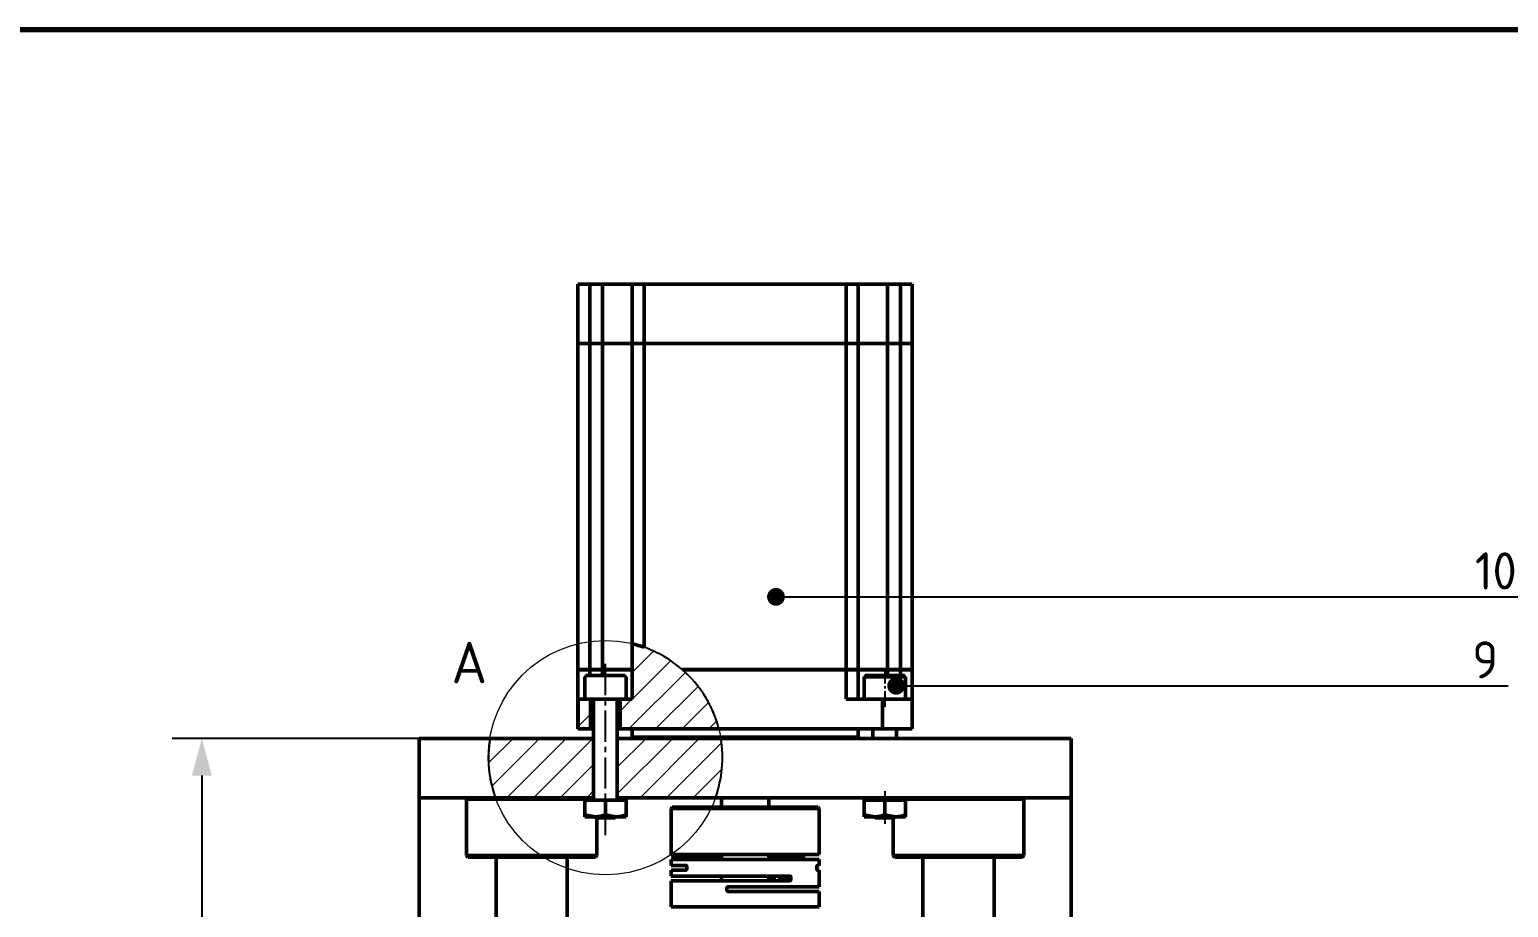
# Model space of a CAD drawing. Header units: millimetres. Extents: x 55 to 11032, y -227 to 3957.
# Drawn here: x 2137 to 2386.5, y 2162.4 to 2310.5 of the extents above; entities that cross this region are included whole.
import ezdxf
from ezdxf import colors
from ezdxf.entities.mleader import LeaderData, LeaderLine
from ezdxf.math import Vec2, Vec3

# ---------------------------------------------------------------- set-up
doc = ezdxf.new("R2010")
doc.units = ezdxf.units.MM
doc.header["$LTSCALE"] = 0.7
doc.header["$PDMODE"] = 35
doc.header["$PDSIZE"] = -4
doc.linetypes.add('CENTER2', pattern=[1.125, 0.75, -0.125, 0.125, -0.125])
doc.layers.get('0').update_dxf_attribs({"color": 255})
for name, color, linetype, lineweight in [('AM_5', 10, 'Continuous', 25), ('AMC_Contour', 7, 'Continuous', 50), ('CON', 7, 'Continuous', 50), ('DIM', 94, 'Continuous', 25), ('KHUNGBV', 5, 'Continuous', 70)]:
    doc.layers.add(name, color=color, linetype=linetype, lineweight=lineweight)
doc.styles.add('TCVN-7284', font='tcvn+7284-2003r.ttf')
doc.styles.add('TCVN7824', font='tcvn+7284-2003r.ttf', dxfattribs={"height": 3.5})
doc.dimstyles.new('TCVN_ISO-25_RadiusDia', dxfattribs={"dimtxt": 2.5, "dimasz": 2.5, "dimexe": 2, "dimexo": 0, "dimgap": 1, "dimtad": 1, "dimtoh": 1, "dimtxsty": 'TCVN-7284', "dimblk": 'Arrow', "dimcen": 0, "dimclrd": 256, "dimclre": 256, "dimclrt": 256, "dimadec": 0, "dimazin": 0, "dimtfac": 1, "dimtofl": 0, "dimtmove": 1, "dimatfit": 0, "dimldrblk": 'Arrow', "dimfxl": 1, "dimlwd": -1, "dimlwe": -1, "dimarcsym": 0})
pattern_1 = [(45, (395.042, 1467.4604), (-2.245064, 2.245064), [])]

# ---------------------------------------------------------------- blocks, each defined once
blk = doc.blocks.new('dfhjd')
at = {"layer": 'KHUNGBV', "color": 9, "ltscale": 5}
blk.add_line((6559.44, 3469.71), (7718.44, 3469.71), dxfattribs=at)
blk = doc.blocks.new('Arrow')
at = {"layer": 'DIM'}
blk.add_solid([(-1, 0.268), (-1, -0.268), (0, 0)], dxfattribs=at)
blk = doc.blocks.new('*D739')
at = {"layer": 'Defpoints', "color": 0, "ltscale": 0.2, "transparency": 16777216}
for p in [(2202.73, 2190.91), (2166.07, 1990.91), (2202.73, 1990.91)]:
    blk.add_point(p, dxfattribs=at)
at = {"layer": 'DIM', "ltscale": 0.2, "transparency": 16777216}
for p, q in [((2202.73, 2190.91), (2161.07, 2190.91)), ((2166.07, 2184.66), (2166.07, 1997.16)), ((2202.73, 1990.91), (2161.07, 1990.91))]:
    blk.add_line(p, q, dxfattribs=at)
at = {"layer": 'DIM', "ltscale": 0.2, "transparency": 16777216, "xscale": 6.25, "yscale": 6.25, "zscale": 6.25}
for p, rotation in [((2166.07, 2190.91), 90), ((2166.07, 1990.91), 270)]:
    blk.add_blockref('Arrow', p, dxfattribs=dict(at, rotation=rotation))
at = {"layer": 'DIM', "ltscale": 0.2, "transparency": 16777216, "insert": (2160.45, 2090.91), "char_height": 6.25, "attachment_point": 5, "rotation": 90, "style": 'TCVN-7284'}
blk.add_mtext('200', dxfattribs=at)
blk = doc.blocks.new('_Dot')
at = {"color": 0, "linetype": 'ByBlock', "lineweight": -2}
blk.add_line((-0.5, 0), (-1, 0), dxfattribs=at)
at = {"color": 0, "linetype": 'ByBlock', "const_width": 0.5}
blk.add_lwpolyline([(-0.25, 0, 1), (0.25, 0, 1)], format="xyb", close=True, dxfattribs=at)
blk = doc.blocks.new('*U837')
at = {"layer": 'AM_5', "color": 0, "linetype": 'CENTER2', "ltscale": 10, "transparency": 16777216}
blk.add_line((0, -14.31), (0, 15.11), dxfattribs=at)
blk = doc.blocks.new('*U838')
at = {"layer": 'AM_5', "color": 0, "linetype": 'CENTER2', "ltscale": 5, "transparency": 16777216}
blk.add_line((0, 3.4), (0, -3.4), dxfattribs=at)
blk = doc.blocks.new('*U839')
at = {"layer": 'AM_5', "color": 0, "linetype": 'CENTER2', "ltscale": 5, "transparency": 16777216}
blk.add_line((0, 2.74), (0, -2.74), dxfattribs=at)

msp = doc.modelspace()

# ---------------------------------------------------------------- hatches: boundary and pattern name
at = {"linetype": 'Continuous', "lineweight": 18}
h = msp.add_hatch(dxfattribs=at)
h.set_pattern_fill('ANSI31', style=0)
h.set_pattern_definition(pattern_1)
edge = h.paths.add_edge_path(flags=0)
edge.add_line((2238.661, 2206.874), (2238.661, 2202.522))
edge.add_line((2238.661, 2202.522), (2238.711, 2202.522))
edge.add_line((2238.711, 2202.522), (2238.711, 2202.512))
edge.add_line((2238.711, 2202.512), (2238.661, 2202.512))
edge.add_line((2238.661, 2202.512), (2238.661, 2197.512))
edge.add_line((2238.661, 2197.512), (2236.664, 2197.512))
edge.add_line((2236.664, 2197.512), (2236.664, 2192.512))
edge.add_line((2236.664, 2192.512), (2253.302, 2192.512))
edge.add_arc((2234.164, 2187.646), 19.747, 14.26717, 76.8369)
h = msp.add_hatch(dxfattribs=at)
h.set_pattern_fill('ANSI31', style=0)
h.set_pattern_definition(pattern_1)
h.paths.add_polyline_path([(2229.547, 2192.512), (2231.664, 2192.512), (2231.664, 2197.512), (2229.547, 2197.512)], flags=0)
h = msp.add_hatch(dxfattribs=at)
h.set_pattern_fill('ANSI31', style=0)
h.set_pattern_definition(pattern_1)
edge = h.paths.add_edge_path(flags=0)
edge.add_line((2215.6, 2180.912), (2232.164, 2180.912))
edge.add_line((2232.164, 2180.912), (2232.164, 2190.912))
edge.add_line((2232.164, 2190.912), (2214.689, 2190.912))
edge.add_arc((2234.164, 2187.646), 19.747, 170.47839, 199.93667)
h = msp.add_hatch(dxfattribs=at)
h.set_pattern_fill('ANSI31', style=0)
h.set_pattern_definition(pattern_1)
edge = h.paths.add_edge_path(flags=0)
edge.add_line((2236.164, 2180.912), (2252.727, 2180.912))
edge.add_arc((2234.164, 2187.646), 19.747, 340.06333, 369.52161)
edge.add_line((2253.639, 2190.912), (2236.164, 2190.912))
edge.add_line((2236.164, 2190.912), (2236.164, 2180.912))

# ---------------------------------------------------------------- linework, layer by layer
at = {"color": 7, "linetype": 'Continuous', "lineweight": 18}
msp.add_circle((2234.164, 2187.671), 19.768, dxfattribs=at)
at = {"color": 7, "linetype": 'Continuous', "lineweight": 25}
for centre, radius, start, end in [((2234.164, 2187.646), 19.747, 48.8815, 70.7207), ((2230.864, 2201.312), 0.2, 90, 180), ((2237.464, 2201.312), 0.2, 0, 90), ((2234.164, 2187.646), 19.747, 14.26717, 48.8374), ((2278.004, 2201.312), 0.2, 90, 180), ((2284.604, 2201.312), 0.2, 0, 90), ((2231.964, 2197.312), 0.2, 0, 90), ((2236.364, 2197.312), 0.2, 90, 180), ((2234.164, 2187.646), 19.747, 170.47839, 199.93667), ((2234.164, 2187.646), 19.747, 340.06333, 9.52161)]:
    msp.add_arc(centre, radius, start, end, dxfattribs=at)
at = {"layer": 'CON', "color": 7, "linetype": 'Continuous'}
for p, q in [((2229.534, 2267.512), (2229.534, 2257.512)), ((2231.534, 2267.512), (2229.534, 2267.512)), ((2231.534, 2267.512), (2231.534, 2257.512)), ((2233.684, 2267.512), (2231.534, 2267.512)), ((2233.684, 2267.512), (2233.684, 2257.512)), ((2233.684, 2267.512), (2238.684, 2267.512)), ((2238.684, 2267.512), (2238.684, 2257.512)), ((2240.684, 2267.512), (2238.684, 2267.512)), ((2240.684, 2267.512), (2240.684, 2257.512)), ((2240.684, 2267.512), (2274.784, 2267.512)), ((2274.784, 2267.512), (2274.784, 2257.512)), ((2276.784, 2267.512), (2274.784, 2267.512)), ((2276.784, 2267.512), (2276.784, 2257.512)), ((2276.784, 2267.512), (2281.784, 2267.512)), ((2281.784, 2267.512), (2281.784, 2257.512)), ((2283.934, 2267.512), (2281.784, 2267.512)), ((2283.934, 2267.512), (2283.934, 2257.512)), ((2285.934, 2267.512), (2283.934, 2267.512)), ((2285.934, 2267.512), (2285.934, 2257.512)), ((2229.534, 2257.512), (2231.534, 2257.512)), ((2229.534, 2257.502), (2229.534, 2206.889)), ((2229.534, 2257.502), (2231.534, 2257.502)), ((2229.584, 2257.502), (2229.584, 2257.512)), ((2231.534, 2257.512), (2233.684, 2257.512)), ((2231.534, 2257.502), (2231.534, 2257.512)), ((2231.534, 2257.502), (2231.534, 2207.263)), ((2231.534, 2257.502), (2233.684, 2257.502)), ((2233.684, 2257.502), (2233.684, 2257.512)), ((2238.684, 2257.512), (2233.684, 2257.512)), ((2233.684, 2257.502), (2233.684, 2207.433)), ((2238.684, 2257.502), (2233.684, 2257.502)), ((2238.684, 2257.512), (2240.684, 2257.512)), ((2238.684, 2257.502), (2238.684, 2206.915)), ((2238.684, 2257.502), (2240.684, 2257.502)), ((2238.734, 2257.502), (2238.734, 2257.512)), ((2240.684, 2257.512), (2274.784, 2257.512)), ((2240.684, 2257.502), (2240.684, 2257.512)), ((2240.684, 2257.502), (2240.684, 2206.333)), ((2240.684, 2257.502), (2274.784, 2257.502)), ((2274.784, 2257.512), (2276.784, 2257.512)), ((2274.784, 2257.502), (2274.784, 2257.512)), ((2274.784, 2257.502), (2274.784, 2202.522)), ((2274.784, 2257.502), (2276.784, 2257.502)), ((2276.734, 2257.502), (2276.734, 2257.512)), ((2281.784, 2257.512), (2276.784, 2257.512)), ((2276.784, 2257.502), (2276.784, 2202.522)), ((2281.784, 2257.502), (2276.784, 2257.502)), ((2281.784, 2257.502), (2281.784, 2257.512)), ((2281.784, 2257.512), (2283.934, 2257.512)), ((2281.784, 2257.502), (2281.784, 2202.522)), ((2281.784, 2257.502), (2283.934, 2257.502)), ((2283.934, 2257.512), (2285.934, 2257.512)), ((2283.934, 2257.502), (2283.934, 2257.512)), ((2283.934, 2257.502), (2283.934, 2202.522)), ((2283.934, 2257.502), (2285.934, 2257.502)), ((2285.884, 2257.502), (2285.884, 2257.512)), ((2285.934, 2257.502), (2285.934, 2202.522)), ((2229.534, 2206.889), (2229.534, 2202.522)), ((2231.534, 2207.263), (2231.534, 2202.522)), ((2233.684, 2207.433), (2233.684, 2202.522)), ((2238.661, 2206.874), (2238.661, 2202.522)), ((2238.684, 2206.915), (2238.684, 2206.869)), ((2240.684, 2206.333), (2240.684, 2206.285)), ((2229.534, 2202.522), (2231.534, 2202.522)), ((2229.534, 2202.512), (2229.534, 2197.512)), ((2229.534, 2202.512), (2231.534, 2202.512)), ((2229.584, 2202.522), (2229.584, 2202.512)), ((2230.664, 2197.512), (2230.664, 2201.312)), ((2230.864, 2201.512), (2232.391, 2201.512)), ((2231.534, 2202.522), (2233.684, 2202.522)), ((2231.534, 2202.522), (2231.534, 2202.512)), ((2231.534, 2202.512), (2233.684, 2202.512)), ((2232.391, 2201.512), (2233.277, 2201.512)), ((2235.05, 2201.512), (2233.277, 2201.512)), ((2238.661, 2202.522), (2233.684, 2202.522)), ((2233.684, 2202.522), (2233.684, 2202.512)), ((2238.661, 2202.512), (2233.684, 2202.512)), ((2235.937, 2201.512), (2235.05, 2201.512)), ((2235.937, 2201.512), (2237.464, 2201.512)), ((2237.664, 2201.312), (2237.664, 2197.512)), ((2238.711, 2202.522), (2238.661, 2202.522)), ((2238.661, 2202.512), (2238.661, 2197.512)), ((2238.661, 2202.512), (2238.711, 2202.512)), ((2238.711, 2202.522), (2238.711, 2202.512)), ((2247.15, 2202.522), (2247.21, 2202.522)), ((2247.161, 2202.512), (2247.15, 2202.522)), ((2247.161, 2202.512), (2247.222, 2202.512)), ((2247.21, 2202.522), (2274.784, 2202.522)), ((2247.222, 2202.512), (2274.784, 2202.512)), ((2274.784, 2202.522), (2276.784, 2202.522)), ((2274.784, 2202.522), (2274.784, 2202.512)), ((2274.784, 2202.512), (2274.784, 2197.512)), ((2274.784, 2202.512), (2276.784, 2202.512)), ((2276.734, 2202.522), (2276.734, 2202.512)), ((2281.784, 2202.522), (2276.784, 2202.522)), ((2276.784, 2202.512), (2276.784, 2197.512)), ((2281.784, 2202.512), (2276.784, 2202.512)), ((2277.804, 2201.312), (2277.804, 2197.512)), ((2278.004, 2201.512), (2281.304, 2201.512)), ((2281.304, 2201.512), (2284.604, 2201.512)), ((2281.784, 2202.522), (2281.784, 2202.512)), ((2281.784, 2202.522), (2283.934, 2202.522)), ((2281.784, 2202.512), (2283.934, 2202.512)), ((2283.934, 2202.522), (2285.934, 2202.522)), ((2283.934, 2202.522), (2283.934, 2202.512)), ((2283.934, 2202.512), (2285.934, 2202.512)), ((2284.804, 2197.512), (2284.804, 2201.312)), ((2285.884, 2202.522), (2285.884, 2202.512)), ((2285.934, 2202.512), (2285.934, 2197.512)), ((2229.534, 2197.512), (2229.534, 2192.512)), ((2229.534, 2197.512), (2229.547, 2197.512)), ((2229.547, 2192.512), (2229.547, 2197.512)), ((2229.547, 2197.512), (2236.364, 2197.512)), ((2231.964, 2197.512), (2230.664, 2197.512)), ((2231.664, 2192.512), (2231.664, 2197.512)), ((2232.164, 2180.512), (2232.164, 2197.312)), ((2236.164, 2197.312), (2236.164, 2180.512)), ((2237.664, 2197.512), (2236.364, 2197.512)), ((2236.664, 2197.512), (2236.664, 2192.512)), ((2236.664, 2197.512), (2238.661, 2197.512)), ((2274.784, 2197.512), (2280.934, 2197.512)), ((2280.934, 2197.512), (2280.934, 2192.512)), ((2280.934, 2197.512), (2285.934, 2197.512)), ((2285.934, 2197.512), (2285.934, 2192.512)), ((2202.734, 2180.912), (2202.734, 2190.912)), ((2214.663, 2190.912), (2202.734, 2190.912)), ((2214.689, 2190.912), (2214.663, 2190.912)), ((2214.689, 2190.912), (2232.164, 2190.912)), ((2229.534, 2192.512), (2229.547, 2192.512)), ((2231.664, 2192.512), (2229.547, 2192.512)), ((2232.164, 2192.512), (2231.664, 2192.512)), ((2232.164, 2190.912), (2232.164, 2180.912)), ((2236.664, 2192.512), (2236.164, 2192.512)), ((2236.164, 2180.912), (2236.164, 2190.912)), ((2236.164, 2190.912), (2253.639, 2190.912)), ((2253.302, 2192.512), (2236.664, 2192.512)), ((2238.684, 2192.512), (2238.684, 2191.112)), ((2238.684, 2191.112), (2238.884, 2190.912)), ((2238.684, 2191.112), (2253.63, 2191.112)), ((2253.302, 2192.512), (2253.33, 2192.512)), ((2253.33, 2192.512), (2280.934, 2192.512)), ((2253.63, 2191.112), (2276.784, 2191.112)), ((2253.664, 2190.912), (2253.639, 2190.912)), ((2312.734, 2190.912), (2253.664, 2190.912)), ((2276.584, 2190.912), (2276.784, 2191.112)), ((2276.784, 2191.112), (2276.784, 2192.512)), ((2279.304, 2192.512), (2279.304, 2190.912)), ((2280.934, 2192.512), (2285.934, 2192.512)), ((2283.304, 2190.912), (2283.304, 2192.512)), ((2312.734, 2180.912), (2312.734, 2190.912)), ((2202.734, 2106.912), (2202.734, 2180.912)), ((2215.587, 2180.912), (2202.734, 2180.912)), ((2210.984, 2180.912), (2210.734, 2180.662)), ((2215.6, 2180.912), (2215.587, 2180.912)), ((2215.6, 2180.912), (2232.164, 2180.912)), ((2230.664, 2180.912), (2232.164, 2180.912)), ((2230.664, 2180.912), (2230.664, 2180.512)), ((2232.164, 2180.912), (2232.164, 2180.887)), ((2236.164, 2180.912), (2252.727, 2180.912)), ((2236.164, 2180.887), (2236.164, 2180.912)), ((2236.164, 2180.912), (2237.664, 2180.912)), ((2237.664, 2180.512), (2237.664, 2180.912)), ((2252.74, 2180.912), (2252.727, 2180.912)), ((2312.734, 2180.912), (2252.74, 2180.912)), ((2253.734, 2180.912), (2253.734, 2179.312)), ((2261.734, 2179.312), (2261.734, 2180.912)), ((2277.804, 2180.912), (2277.804, 2180.512)), ((2284.804, 2180.512), (2284.804, 2180.912)), ((2304.734, 2180.662), (2304.484, 2180.912)), ((2312.734, 2180.912), (2312.734, 2000.912)), ((2210.734, 2180.662), (2215.68, 2180.662)), ((2210.734, 2180.662), (2210.734, 2171.162)), ((2215.68, 2180.662), (2230.664, 2180.662)), ((2232.414, 2180.512), (2230.664, 2180.512)), ((2230.664, 2180.512), (2230.664, 2178.025)), ((2234.164, 2180.512), (2232.414, 2180.512)), ((2234.164, 2180.512), (2234.164, 2178.025)), ((2235.914, 2180.512), (2234.164, 2180.512)), ((2237.664, 2180.512), (2235.914, 2180.512)), ((2237.664, 2180.512), (2237.664, 2178.025)), ((2245.434, 2179.312), (2245.234, 2179.112)), ((2245.234, 2179.112), (2245.234, 2171.312)), ((2245.504, 2179.112), (2245.234, 2179.112)), ((2245.699, 2179.312), (2245.434, 2179.312)), ((2251.982, 2179.112), (2245.504, 2179.112)), ((2252.077, 2179.312), (2245.699, 2179.312)), ((2270.234, 2179.112), (2251.982, 2179.112)), ((2270.034, 2179.312), (2252.077, 2179.312)), ((2270.234, 2179.112), (2270.034, 2179.312)), ((2270.234, 2171.312), (2270.234, 2179.112)), ((2279.554, 2180.512), (2277.804, 2180.512)), ((2277.804, 2180.512), (2277.804, 2178.025)), ((2281.304, 2180.512), (2279.554, 2180.512)), ((2281.304, 2180.512), (2281.304, 2178.025)), ((2283.054, 2180.512), (2281.304, 2180.512)), ((2284.804, 2180.512), (2283.054, 2180.512)), ((2284.804, 2180.662), (2304.734, 2180.662)), ((2284.804, 2180.512), (2284.804, 2178.025)), ((2304.734, 2171.162), (2304.734, 2180.662)), ((2230.664, 2178.025), (2232.414, 2177.712)), ((2232.414, 2177.712), (2230.664, 2177.712)), ((2232.354, 2177.712), (2232.554, 2177.512)), ((2235.914, 2177.712), (2232.414, 2177.712)), ((2235.774, 2177.512), (2232.554, 2177.512)), ((2232.554, 2177.512), (2234.164, 2177.512)), ((2232.734, 2171.162), (2232.734, 2177.512)), ((2234.164, 2178.025), (2235.914, 2177.712)), ((2234.164, 2177.512), (2235.774, 2177.512)), ((2235.774, 2177.512), (2235.974, 2177.713)), ((2235.774, 2177.512), (2235.974, 2177.712)), ((2237.664, 2177.712), (2235.914, 2177.712)), ((2277.804, 2178.025), (2279.554, 2177.712)), ((2279.554, 2177.712), (2277.804, 2177.712)), ((2279.494, 2177.712), (2279.694, 2177.512)), ((2283.054, 2177.712), (2279.554, 2177.712)), ((2279.694, 2177.512), (2281.304, 2177.512)), ((2281.304, 2178.025), (2283.054, 2177.712)), ((2281.304, 2177.512), (2282.914, 2177.512)), ((2282.734, 2177.512), (2282.734, 2171.162)), ((2282.914, 2177.512), (2283.114, 2177.712)), ((2284.804, 2177.712), (2283.054, 2177.712)), ((2223.291, 2171.162), (2210.734, 2171.162)), ((2210.734, 2171.162), (2210.984, 2170.912)), ((2210.984, 2170.912), (2223.68, 2170.912)), ((2215.734, 2170.912), (2215.734, 2114.912)), ((2232.734, 2171.162), (2223.291, 2171.162)), ((2223.68, 2170.912), (2232.484, 2170.912)), ((2227.734, 2168.978), (2227.734, 2170.912)), ((2232.484, 2170.912), (2232.734, 2171.162)), ((2270.234, 2171.312), (2245.234, 2171.312)), ((2245.261, 2171.312), (2245.234, 2171.312)), ((2245.614, 2171.112), (2245.614, 2170.712)), ((2253.734, 2171.312), (2253.734, 2170.512)), ((2261.734, 2170.512), (2261.734, 2171.312)), ((2267.579, 2170.712), (2267.579, 2171.112)), ((2282.734, 2171.162), (2282.984, 2170.912)), ((2304.734, 2171.162), (2282.734, 2171.162)), ((2282.984, 2170.912), (2304.484, 2170.912)), ((2287.734, 2170.912), (2287.734, 2114.912)), ((2299.734, 2114.912), (2299.734, 2170.912)), ((2304.484, 2170.912), (2304.734, 2171.162)), ((2227.734, 2114.912), (2227.734, 2168.978)), ((2245.234, 2170.512), (2245.234, 2169.512)), ((2245.234, 2170.512), (2270.234, 2170.512)), ((2247.753, 2169.512), (2245.234, 2169.512)), ((2245.234, 2168.712), (2245.234, 2167.712)), ((2245.234, 2168.712), (2247.753, 2168.712)), ((2247.889, 2168.912), (2247.889, 2169.312)), ((2269.853, 2169.312), (2269.853, 2168.912)), ((2270.234, 2169.512), (2269.906, 2169.512)), ((2269.906, 2168.712), (2270.234, 2168.712)), ((2270.234, 2169.512), (2270.234, 2170.512)), ((2270.234, 2165.912), (2270.234, 2168.712)), ((2265.26, 2167.712), (2245.234, 2167.712)), ((2245.234, 2166.912), (2245.234, 2162.512)), ((2245.234, 2166.912), (2265.26, 2166.912)), ((2253.734, 2167.712), (2253.734, 2166.912)), ((2270.234, 2165.912), (2254.889, 2165.912)), ((2261.734, 2166.912), (2261.734, 2167.712)), ((2262.619, 2167.112), (2262.619, 2167.512)), ((2263.611, 2167.512), (2265.436, 2167.512)), ((2263.611, 2167.512), (2263.611, 2167.112)), ((2263.611, 2167.112), (2265.436, 2167.112)), ((2265.436, 2167.112), (2265.436, 2167.512)), ((2254.674, 2165.712), (2254.674, 2165.312)), ((2254.889, 2165.112), (2270.234, 2165.112)), ((2270.234, 2162.512), (2270.234, 2165.112)), ((2270.234, 2162.512), (2245.234, 2162.512))]:
    msp.add_line(p, q, dxfattribs=at)
at = {"layer": 'CON', "color": 8, "linetype": 'Continuous'}
for p, q in [((2231.534, 2202.512), (2231.534, 2201.512)), ((2233.684, 2202.512), (2233.684, 2201.512)), ((2281.304, 2201.312), (2277.804, 2201.312)), ((2284.804, 2201.312), (2281.304, 2201.312)), ((2281.784, 2202.512), (2281.784, 2201.512)), ((2283.934, 2202.512), (2283.934, 2201.512)), ((2253.734, 2171.112), (2245.614, 2171.112)), ((2267.579, 2171.112), (2261.734, 2171.112)), ((2253.734, 2170.712), (2245.614, 2170.712)), ((2267.579, 2170.712), (2261.734, 2170.712)), ((2261.734, 2167.512), (2262.619, 2167.512)), ((2261.734, 2167.112), (2262.619, 2167.112))]:
    msp.add_line(p, q, dxfattribs=at)
at = {"layer": 'CON', "color": 7, "linetype": 'Continuous'}
for points, knots in [([(2240.684, 2206.285), (2240.454, 2206.363), (2239.994, 2206.518), (2239.377, 2206.695), (2238.926, 2206.811), (2238.711, 2206.862), (2238.691, 2206.867), (2238.684, 2206.869)], [0, 0, 0, 0, 0.22661903, 0.45357399, 0.67198179, 0.88216674, 1, 1, 1, 1]), ([(2230.664, 2177.712), (2230.664, 2177.717), (2230.664, 2177.734), (2230.664, 2177.902), (2230.664, 2178.025)], [0, 0, 0, 0, 0.2686336, 1, 1, 1, 1]), ([(2232.414, 2177.712), (2232.455, 2177.713), (2233.046, 2177.717), (2233.625, 2177.876), (2234.164, 2178.025)], [0, 0, 0, 0, 0.0701742, 1, 1, 1, 1]), ([(2235.914, 2177.712), (2235.955, 2177.713), (2236.546, 2177.717), (2237.125, 2177.876), (2237.664, 2178.025)], [0, 0, 0, 0, 0.0701742, 1, 1, 1, 1]), ([(2237.664, 2177.712), (2237.664, 2177.717), (2237.664, 2177.734), (2237.664, 2177.902), (2237.664, 2178.025)], [0, 0, 0, 0, 0.2686336, 1, 1, 1, 1]), ([(2277.804, 2177.712), (2277.804, 2177.717), (2277.804, 2177.734), (2277.804, 2177.902), (2277.804, 2178.025)], [0, 0, 0, 0, 0.2686336, 1, 1, 1, 1]), ([(2279.554, 2177.712), (2279.595, 2177.713), (2280.186, 2177.717), (2280.765, 2177.876), (2281.304, 2178.025)], [0, 0, 0, 0, 0.0701742, 1, 1, 1, 1]), ([(2283.054, 2177.712), (2283.095, 2177.713), (2283.686, 2177.717), (2284.265, 2177.876), (2284.804, 2178.025)], [0, 0, 0, 0, 0.0701742, 1, 1, 1, 1]), ([(2284.804, 2177.712), (2284.804, 2177.717), (2284.804, 2177.734), (2284.804, 2177.902), (2284.804, 2178.025)], [0, 0, 0, 0, 0.2686336, 1, 1, 1, 1]), ([(2245.562, 2171.312), (2245.568, 2171.309), (2245.581, 2171.304), (2245.595, 2171.268), (2245.604, 2171.229), (2245.61, 2171.193), (2245.613, 2171.154), (2245.614, 2171.126), (2245.614, 2171.112)], [0, 0, 0, 0, 0.25016596, 0.49873524, 0.62293557, 0.74723743, 0.87249126, 1, 1, 1, 1]), ([(2247.889, 2169.312), (2247.888, 2169.326), (2247.887, 2169.354), (2247.878, 2169.393), (2247.864, 2169.428), (2247.841, 2169.468), (2247.804, 2169.504), (2247.77, 2169.509), (2247.753, 2169.512)], [0, 0, 0, 0, 0.1273937, 0.252521, 0.3767052, 0.5008192, 0.7494054, 1, 1, 1, 1]), ([(2247.753, 2168.712), (2247.77, 2168.715), (2247.803, 2168.72), (2247.841, 2168.756), (2247.864, 2168.796), (2247.878, 2168.831), (2247.887, 2168.87), (2247.888, 2168.898), (2247.889, 2168.912)], [0, 0, 0, 0, 0.25016596, 0.49873524, 0.62293557, 0.74723743, 0.87249126, 1, 1, 1, 1]), ([(2267.714, 2170.512), (2267.697, 2170.515), (2267.664, 2170.52), (2267.627, 2170.556), (2267.603, 2170.596), (2267.59, 2170.631), (2267.581, 2170.67), (2267.579, 2170.698), (2267.579, 2170.712)], [0, 0, 0, 0, 0.250166, 0.4987352, 0.6229356, 0.7472374, 0.8724913, 1, 1, 1, 1]), ([(2269.906, 2169.512), (2269.899, 2169.509), (2269.887, 2169.504), (2269.872, 2169.468), (2269.863, 2169.429), (2269.858, 2169.393), (2269.854, 2169.354), (2269.854, 2169.326), (2269.853, 2169.312)], [0, 0, 0, 0, 0.250166, 0.4987352, 0.6229356, 0.7472374, 0.8724913, 1, 1, 1, 1]), ([(2269.853, 2168.912), (2269.854, 2168.898), (2269.854, 2168.87), (2269.858, 2168.831), (2269.863, 2168.796), (2269.872, 2168.757), (2269.887, 2168.72), (2269.899, 2168.715), (2269.906, 2168.712)], [0, 0, 0, 0, 0.12739366, 0.25252101, 0.37670516, 0.50081917, 0.74940543, 1, 1, 1, 1]), ([(2254.889, 2165.912), (2254.862, 2165.909), (2254.808, 2165.904), (2254.749, 2165.868), (2254.712, 2165.829), (2254.691, 2165.793), (2254.676, 2165.754), (2254.675, 2165.726), (2254.674, 2165.712)], [0, 0, 0, 0, 0.25016596, 0.49873524, 0.62293557, 0.74723743, 0.87249126, 1, 1, 1, 1]), ([(2265.436, 2167.512), (2265.435, 2167.526), (2265.434, 2167.554), (2265.422, 2167.593), (2265.405, 2167.628), (2265.374, 2167.668), (2265.326, 2167.704), (2265.282, 2167.709), (2265.26, 2167.712)], [0, 0, 0, 0, 0.12739366, 0.25252101, 0.37670516, 0.50081917, 0.74940543, 1, 1, 1, 1]), ([(2265.26, 2166.912), (2265.282, 2166.915), (2265.326, 2166.92), (2265.374, 2166.956), (2265.405, 2166.996), (2265.422, 2167.031), (2265.434, 2167.07), (2265.435, 2167.098), (2265.436, 2167.112)], [0, 0, 0, 0, 0.250166, 0.4987352, 0.6229356, 0.7472374, 0.8724913, 1, 1, 1, 1]), ([(2254.674, 2165.312), (2254.675, 2165.298), (2254.676, 2165.27), (2254.691, 2165.231), (2254.712, 2165.196), (2254.749, 2165.157), (2254.808, 2165.12), (2254.862, 2165.115), (2254.889, 2165.112)], [0, 0, 0, 0, 0.1273937, 0.252521, 0.3767052, 0.5008192, 0.7494054, 1, 1, 1, 1]), ([(2245.562, 2162.512), (2245.568, 2162.509), (2245.581, 2162.504), (2245.595, 2162.468), (2245.604, 2162.429), (2245.61, 2162.393), (2245.613, 2162.354), (2245.614, 2162.326), (2245.614, 2162.312)], [0, 0, 0, 0, 0.250166, 0.4987352, 0.6229356, 0.7472374, 0.8724913, 1, 1, 1, 1])]:
    msp.add_open_spline(points, degree=3, knots=knots, dxfattribs=at)

# ---------------------------------------------------------------- block references
at = {"layer": 'AM_5', "xscale": 0.75, "yscale": 0.75, "zscale": 0.75}
msp.add_blockref('dfhjd', (-3119.828, -291.81), dxfattribs=at)
at = {"layer": 'AM_5', "linetype": 'CENTER2', "ltscale": 10}
msp.add_blockref('*U837', (2234.164, 2188.912), dxfattribs=at)
at = {"layer": 'AM_5', "linetype": 'CENTER2', "ltscale": 5}
for name, p in [('*U838', (2281.304, 2199.412)), ('*U839', (2281.304, 2179.269))]:
    msp.add_blockref(name, p, dxfattribs=at)

# ---------------------------------------------------------------- texts
at = {"layer": 'AMC_Contour', "insert": (2208.19, 2207.231), "char_height": 7, "width": 15.55743, "attachment_point": 1, "style": 'TCVN-7284'}
msp.add_mtext('A', dxfattribs=at)

# ---------------------------------------------------------------- dimensions: what is measured, and where the dimension line sits
at = {"layer": 'DIM', "ltscale": 0.2}
dim = msp.add_linear_dim(base=(2166.075, 1990.912), p1=(2202.734, 2190.912), p2=(2202.734, 1990.912), angle=90, dimstyle='TCVN_ISO-25_RadiusDia', override={"dimscale": 2.5}, dxfattribs=at)
dim.commit()
dim.dimension.update_dxf_attribs({"geometry": '*D739', "text_midpoint": (2160.45, 2090.912)})

# ---------------------------------------------------------------- leaders
at = {"layer": 'AM_5', "ltscale": 0.2}
ml = msp.add_multileader_mtext('Standard', dxfattribs=at)
ml.set_content('10', color=256, style='TCVN7824')
ml.set_leader_properties()
ml.set_arrow_properties(name='DOT')
ml.build(insert=Vec2(0, 0))
ml.multileader.update_dxf_attribs({"text_left_attachment_type": 6, "text_right_attachment_type": 6, "dogleg_length": 0.36, "arrow_head_size": 3})
ctx = ml.context
ctx.base_point, ctx.char_height, ctx.arrow_head_size, ctx.plane_origin = Vec3(2379.684, 2214.797), 6.25, 3, Vec3(2262.942, 2214.797)
ctx.left_attachment, ctx.right_attachment, ctx.text_align_type = 6, 6, 2
notes = []
notes.append((ctx, [(0, (1, 1, 0), (2379.324, 2214.797), (1, 0), 0.36, [(0, [(2262.942, 2214.797)], 0, [])])]))
ctx.mtext.insert, ctx.mtext.alignment, ctx.mtext.flow_direction = Vec3(2387.934, 2222.297), 3, 5
ml = msp.add_multileader_mtext('Standard', dxfattribs=at)
ml.set_content('9', color=256, style='TCVN7824')
ml.set_leader_properties()
ml.set_arrow_properties(name='DOT')
ml.build(insert=Vec2(0, 0))
ml.multileader.update_dxf_attribs({"text_left_attachment_type": 6, "text_right_attachment_type": 6, "dogleg_length": 0.36, "arrow_head_size": 3})
ctx = ml.context
ctx.base_point, ctx.char_height, ctx.arrow_head_size, ctx.plane_origin = Vec3(2379.684, 2199.797), 6.25, 3, Vec3(2281.413, 2199.797)
ctx.left_attachment, ctx.right_attachment, ctx.text_align_type = 6, 6, 2
notes.append((ctx, [(0, (1, 1, 0), (2379.324, 2199.797), (1, 0), 0.36, [(0, [(2283.219, 2199.797)], 0, [])])]))
ctx.mtext.insert, ctx.mtext.alignment, ctx.mtext.flow_direction = Vec3(2384.809, 2207.297), 3, 5
for ctx, leaders in notes:
    for number, flags, end, landing, length, lines in leaders:
        leader = LeaderData()
        leader.index, (leader.has_last_leader_line, leader.has_dogleg_vector, leader.attachment_direction) = number, flags
        leader.last_leader_point, leader.dogleg_vector, leader.dogleg_length = Vec3(end), Vec3(landing), length
        for number, points, colour, breaks in lines:
            line = LeaderLine()
            line.index, line.vertices, line.color, line.breaks = number, Vec3.list(points), colors.encode_raw_color(colour), breaks
            leader.lines.append(line)
        ctx.leaders.append(leader)

doc.saveas('drawing.dxf')
